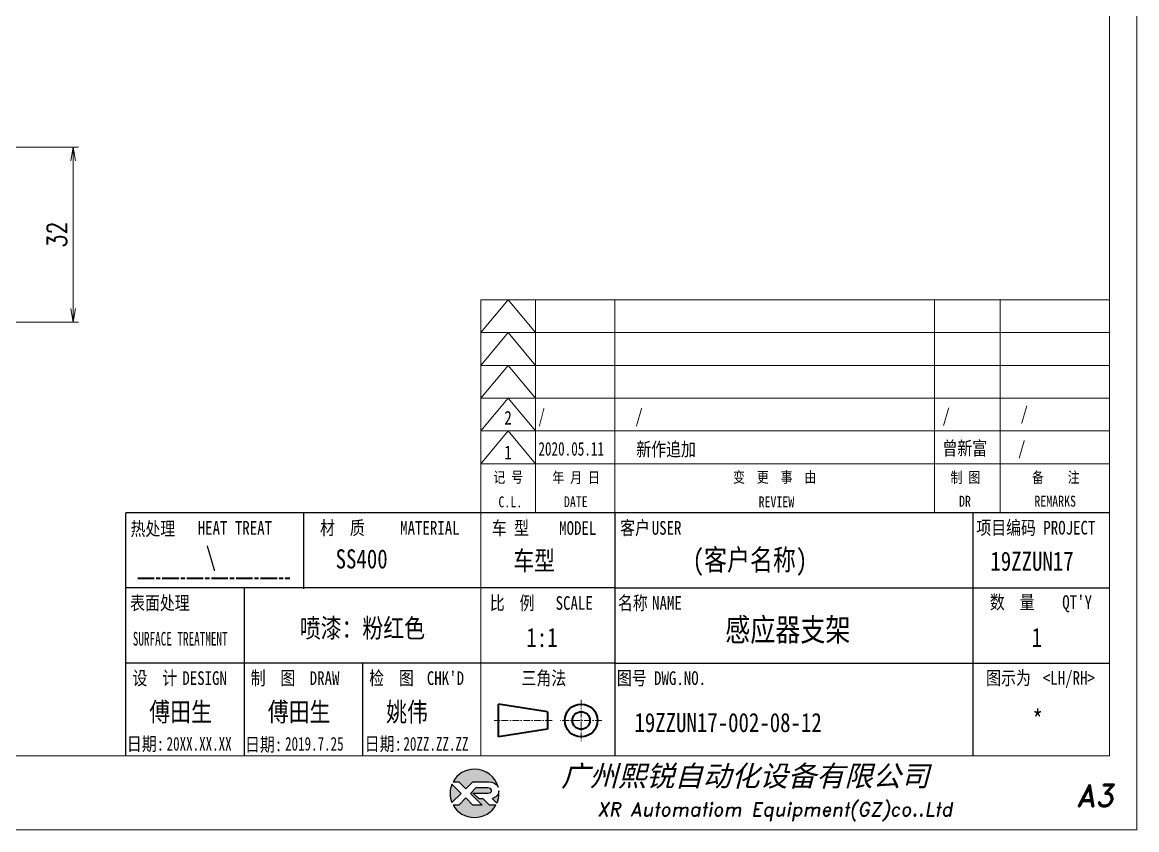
# Model space of a CAD drawing. Header units: millimetres. Extents: x 53130 to 124945, y -23470 to -1811.
# Drawn here: x 56860.4 to 57064.4, y -2526.1 to -2378.3 of the extents above; entities that cross this region are included whole.
import ezdxf
from ezdxf.enums import TextEntityAlignment as Align

# ---------------------------------------------------------------- set-up
doc = ezdxf.new("R2010")
doc.units = ezdxf.units.MM
doc.header["$LTSCALE"] = 0.5
doc.linetypes.add('AM_ISO08W050x2', pattern=[9, 6, -0.75, 1.5, -0.75])
doc.linetypes.add('CENTER', pattern=[2, 1.25, -0.25, 0.25, -0.25])
for name, color, linetype in [('DIM', 3, 'Continuous'), ('layer 1', 7, 'Continuous'), ('图\\M+19E79\\M+195B6\\M+18E9A', 7, 'Continuous'), ('图号', 7, 'Continuous'), ('图名', 7, 'Continuous'), ('数量', 7, 'Continuous'), ('材质', 7, 'Continuous'), ('表面处理', 7, 'Continuous'), ('车型', 7, 'Continuous')]:
    doc.layers.add(name, color=color, linetype=linetype)
for name, color, linetype, lineweight in [('中心线', 2, 'AM_ISO08W050x2', 18), ('图框', 7, 'Continuous', 18), ('标注线', 3, 'Continuous', 18), ('热处理', 7, 'Continuous', 20), ('粗点划线', 6, 'AM_ISO08W050x2', 35)]:
    doc.layers.add(name, color=color, linetype=linetype, lineweight=lineweight)
doc.layers.add('打印', color=7, linetype='Continuous', lineweight=15, plot=False)
doc.layers.add('打印-禁用', color=7, linetype='Continuous', lineweight=15, plot=False)
doc.styles.add('DIM', font='romans.shx', dxfattribs={"width": 0.8, "bigfont": 'bigfont.shx'})
doc.styles.add('STYLE1', font='')
doc.styles.add('国标', font='simfang.ttf', dxfattribs={"width": 0.8})
doc.styles.add('标题\\M+18E9A', font='romand.shx', dxfattribs={"oblique": 10, "bigfont": 'bigfont.shx'})
doc.styles.get('STYLE1').set_extended_font_data('SimSun')
doc.dimstyles.new('XR 1-1$0', dxfattribs={"dimtxt": 3.5, "dimasz": 2.5, "dimexe": 1, "dimexo": 0.625, "dimgap": 1.2, "dimtad": 1, "dimzin": 9, "dimdsep": 46, "dimtxsty": 'DIM', "dimblk": 'OPEN', "dimcen": 0, "dimclrd": 8, "dimclre": 8, "dimclrt": 2, "dimazin": 2, "dimtfac": 0.5, "dimtmove": 0, "dimatfit": 3, "dimldrblk": 'OPEN', "dimfxl": 0, "dimtolj": 2, "dimlwd": 18, "dimlwe": 18, "dimarcsym": 0})

# ---------------------------------------------------------------- blocks, each defined once
blk = doc.blocks.new('XR')
at = {"true_color": 0xfc8000}
h = blk.add_hatch(color=30, dxfattribs=at)
h.set_gradient(color1=(252, 128, 0), rotation=240, one_color=1, tint=1, name='INVCURVED')
edge = h.paths.add_edge_path()
edge.add_spline(control_points=[(-434.18, -5928.47), (-433.9, -5928.74), (-433.63, -5929.01), (-433.63, -5929.01), (-433.63, -5929.01), (-433.63, -5929.01), (-433.36, -5928.74), (-433.09, -5928.47)], knot_values=[0.5625, 0.5625, 0.5625, 0.5625, 0.625, 0.625, 0.625, 0.625, 0.6875, 0.6875, 0.6875, 0.6875], degree=3, periodic=0)
edge.add_spline(control_points=[(-433.09, -5928.47), (-432.82, -5928.2), (-432.54, -5927.93), (-432.54, -5927.93), (-432.54, -5927.93), (-432.54, -5927.93), (-432.04, -5927.93), (-431.53, -5927.93)], knot_values=[0.4375, 0.4375, 0.4375, 0.4375, 0.5, 0.5, 0.5, 0.5, 0.5625, 0.5625, 0.5625, 0.5625], degree=3, periodic=0)
edge.add_spline(control_points=[(-431.53, -5927.93), (-431.03, -5927.93), (-430.52, -5927.93), (-430.52, -5927.93), (-430.52, -5927.93), (-430, -5927.93), (-429.43, -5927.96), (-429.01, -5928.33)], knot_values=[0.25, 0.25, 0.25, 0.25, 0.3125, 0.3125, 0.3125, 0.3125, 0.4375, 0.4375, 0.4375, 0.4375], degree=3, periodic=0)
edge.add_spline(control_points=[(-429.01, -5928.33), (-428.88, -5928.44), (-428.78, -5928.59), (-428.71, -5928.75)], knot_values=[0.125, 0.125, 0.125, 0.125, 0.25, 0.25, 0.25, 0.25], degree=3, periodic=0)
edge.add_spline(control_points=[(-428.71, -5928.75), (-429.13, -5927.18), (-430.58, -5926.02), (-432.31, -5926.02)], knot_values=[0, 0, 0, 0, 0.125, 0.125, 0.125, 0.125], degree=3, periodic=0)
edge.add_spline(control_points=[(-432.31, -5926.02), (-433.72, -5926.02), (-434.94, -5926.79), (-435.58, -5927.93)], knot_values=[0.875, 0.875, 0.875, 0.875, 1, 1, 1, 1], degree=3, periodic=0)
edge.add_spline(control_points=[(-435.58, -5927.93), (-435.58, -5927.93), (-434.72, -5927.93), (-434.72, -5927.93), (-434.72, -5927.93), (-434.72, -5927.93), (-434.45, -5928.2), (-434.18, -5928.47)], knot_values=[0.6875, 0.6875, 0.6875, 0.6875, 0.8125, 0.8125, 0.8125, 0.8125, 0.875, 0.875, 0.875, 0.875], degree=3, periodic=0)
edge = h.paths.add_edge_path()
edge.add_spline(control_points=[(-434.79, -5929.26), (-435.04, -5929.02), (-435.34, -5928.72), (-435.54, -5928.53)], knot_values=[0.562504, 0.562504, 0.562504, 0.562504, 0.656252, 0.656252, 0.656252, 0.656252], degree=3, periodic=0)
edge.add_spline(control_points=[(-435.54, -5928.53), (-435.67, -5928.4), (-435.76, -5928.31), (-435.76, -5928.31), (-435.76, -5928.31), (-435.94, -5928.74), (-436.03, -5929.21), (-436.03, -5929.71)], knot_values=[0.25, 0.25, 0.25, 0.25, 0.312504, 0.312504, 0.312504, 0.312504, 0.562504, 0.562504, 0.562504, 0.562504], degree=3, periodic=0)
edge.add_spline(control_points=[(-436.03, -5929.71), (-436.03, -5930.2), (-435.94, -5930.67), (-435.76, -5931.1), (-435.76, -5931.1), (-435.4, -5930.75), (-435.05, -5930.4)], knot_values=[0.874998, 0.874998, 0.874998, 0.874998, 1.124998, 1.124998, 1.124998, 1.25, 1.25, 1.25, 1.25], degree=3, periodic=0)
edge.add_spline(control_points=[(-435.05, -5930.4), (-434.7, -5930.05), (-434.34, -5929.71), (-434.34, -5929.71), (-434.34, -5929.71), (-434.34, -5929.71), (-434.34, -5929.71), (-434.34, -5929.71)], knot_values=[0.749878, 0.749878, 0.749878, 0.749878, 0.874875, 0.874875, 0.874875, 0.874875, 0.874998, 0.874998, 0.874998, 0.874998], degree=3, periodic=0)
edge.add_spline(control_points=[(-434.34, -5929.71), (-434.34, -5929.71), (-434.34, -5929.71), (-434.34, -5929.71)], knot_values=[0.749634, 0.749634, 0.749634, 0.749634, 0.749817, 0.749817, 0.749817, 0.749817], degree=3, periodic=0)
edge.add_spline(control_points=[(-434.35, -5929.7), (-434.35, -5929.7), (-434.35, -5929.7), (-434.35, -5929.7)], knot_values=[0.738281, 0.738281, 0.738281, 0.738281, 0.742188, 0.742188, 0.742188, 0.742188], degree=3, periodic=0)
edge.add_spline(control_points=[(-434.35, -5929.7), (-434.36, -5929.69), (-434.37, -5929.68), (-434.38, -5929.67)], knot_values=[0.726563, 0.726563, 0.726563, 0.726563, 0.738281, 0.738281, 0.738281, 0.738281], degree=3, periodic=0)
edge.add_spline(control_points=[(-434.38, -5929.67), (-434.38, -5929.66), (-434.39, -5929.65), (-434.4, -5929.65)], knot_values=[0.718751, 0.718751, 0.718751, 0.718751, 0.726563, 0.726563, 0.726563, 0.726563], degree=3, periodic=0)
edge.add_spline(control_points=[(-434.4, -5929.65), (-434.42, -5929.63), (-434.45, -5929.6), (-434.47, -5929.58)], knot_values=[0.703126, 0.703126, 0.703126, 0.703126, 0.718751, 0.718751, 0.718751, 0.718751], degree=3, periodic=0)
edge.add_spline(control_points=[(-434.47, -5929.58), (-434.5, -5929.55), (-434.53, -5929.52), (-434.56, -5929.49)], knot_values=[0.687501, 0.687501, 0.687501, 0.687501, 0.703126, 0.703126, 0.703126, 0.703126], degree=3, periodic=0)
edge.add_spline(control_points=[(-434.56, -5929.49), (-434.63, -5929.42), (-434.71, -5929.35), (-434.79, -5929.26)], knot_values=[0.656252, 0.656252, 0.656252, 0.656252, 0.687501, 0.687501, 0.687501, 0.687501], degree=3, periodic=0)
at = {"true_color": 0x0348ff}
h = blk.add_hatch(color=160, dxfattribs=at)
h.set_gradient(color1=(3, 72, 255), color2=(0, 41, 153), one_color=1, tint=0.3, name='HEMISPHERICAL')
edge = h.paths.add_edge_path()
edge.add_spline(control_points=[(-432.54, -5929.67), (-432.26, -5929.95), (-431.94, -5930.23), (-431.66, -5930.51), (-431.66, -5930.51), (-431.66, -5930.51), (-431.66, -5930.51), (-431.66, -5930.51)], knot_values=[0.736842, 0.736842, 0.736842, 0.736842, 0.789474, 0.789474, 0.789474, 0.789474, 0.802633, 0.802633, 0.802633, 0.802633], degree=3, periodic=0)
edge.add_spline(control_points=[(-431.66, -5930.51), (-431.65, -5930.51), (-431.65, -5930.52), (-431.65, -5930.52)], knot_values=[0.802633, 0.802633, 0.802633, 0.802633, 0.815791, 0.815791, 0.815791, 0.815791], degree=3, periodic=0)
edge.add_spline(control_points=[(-431.65, -5930.52), (-431.64, -5930.53), (-431.64, -5930.53), (-431.64, -5930.53)], knot_values=[0.815791, 0.815791, 0.815791, 0.815791, 0.82237, 0.82237, 0.82237, 0.82237], degree=3, periodic=0)
edge.add_spline(control_points=[(-431.64, -5930.53), (-431.64, -5930.53), (-431.64, -5930.53), (-431.63, -5930.54)], knot_values=[0.82237, 0.82237, 0.82237, 0.82237, 0.828949, 0.828949, 0.828949, 0.828949], degree=3, periodic=0)
edge.add_spline(control_points=[(-431.63, -5930.54), (-431.63, -5930.54), (-431.63, -5930.54), (-431.63, -5930.54), (-431.63, -5930.54), (-431.63, -5930.54), (-431.59, -5930.54), (-431.52, -5930.54)], knot_values=[0.841901, 0.841901, 0.841901, 0.841901, 0.842105, 0.842105, 0.842105, 0.842105, 0.855264, 0.855264, 0.855264, 0.855264], degree=3, periodic=0)
edge.add_spline(control_points=[(-431.52, -5930.54), (-431.46, -5930.54), (-431.38, -5930.54), (-431.3, -5930.54)], knot_values=[0.855264, 0.855264, 0.855264, 0.855264, 0.868422, 0.868422, 0.868422, 0.868422], degree=3, periodic=0)
edge.add_spline(control_points=[(-431.3, -5930.54), (-431.26, -5930.54), (-431.22, -5930.54), (-431.18, -5930.54)], knot_values=[0.868422, 0.868422, 0.868422, 0.868422, 0.875, 0.875, 0.875, 0.875], degree=3, periodic=0)
edge.add_spline(control_points=[(-431.18, -5930.54), (-431.14, -5930.54), (-431.1, -5930.54), (-431.07, -5930.54)], knot_values=[0.875, 0.875, 0.875, 0.875, 0.881579, 0.881579, 0.881579, 0.881579], degree=3, periodic=0)
edge.add_spline(control_points=[(-431.07, -5930.54), (-431.05, -5930.54), (-431.04, -5930.54), (-431.03, -5930.54)], knot_values=[0.881579, 0.881579, 0.881579, 0.881579, 0.884869, 0.884869, 0.884869, 0.884869], degree=3, periodic=0)
edge.add_spline(control_points=[(-431.03, -5930.54), (-431.02, -5930.54), (-431, -5930.54), (-431, -5930.54)], knot_values=[0.884869, 0.884869, 0.884869, 0.884869, 0.888158, 0.888158, 0.888158, 0.888158], degree=3, periodic=0)
edge.add_spline(control_points=[(-431, -5930.54), (-430.99, -5930.54), (-430.99, -5930.54), (-430.98, -5930.54)], knot_values=[0.888158, 0.888158, 0.888158, 0.888158, 0.889803, 0.889803, 0.889803, 0.889803], degree=3, periodic=0)
edge.add_spline(control_points=[(-430.98, -5930.54), (-430.98, -5930.54), (-430.98, -5930.54), (-430.97, -5930.54)], knot_values=[0.889803, 0.889803, 0.889803, 0.889803, 0.891447, 0.891447, 0.891447, 0.891447], degree=3, periodic=0)
edge.add_spline(control_points=[(-430.97, -5930.54), (-430.97, -5930.54), (-430.97, -5930.54), (-430.97, -5930.54)], knot_values=[0.891447, 0.891447, 0.891447, 0.891447, 0.89227, 0.89227, 0.89227, 0.89227], degree=3, periodic=0)
edge.add_spline(control_points=[(-430.97, -5930.54), (-430.97, -5930.54), (-430.97, -5930.54), (-430.97, -5930.54)], knot_values=[0.89227, 0.89227, 0.89227, 0.89227, 0.893092, 0.893092, 0.893092, 0.893092], degree=3, periodic=0)
edge.add_spline(control_points=[(-430.97, -5930.54), (-430.97, -5930.54), (-430.97, -5930.54), (-430.97, -5930.54)], knot_values=[0.893092, 0.893092, 0.893092, 0.893092, 0.893503, 0.893503, 0.893503, 0.893503], degree=3, periodic=0)
edge.add_spline(control_points=[(-430.97, -5930.54), (-430.97, -5930.54), (-430.97, -5930.54), (-430.97, -5930.54)], knot_values=[0.893503, 0.893503, 0.893503, 0.893503, 0.893914, 0.893914, 0.893914, 0.893914], degree=3, periodic=0)
edge.add_spline(control_points=[(-430.97, -5930.54), (-430.97, -5930.54), (-430.97, -5930.54), (-430.97, -5930.54)], knot_values=[0.893914, 0.893914, 0.893914, 0.893914, 0.89412, 0.89412, 0.89412, 0.89412], degree=3, periodic=0)
edge.add_spline(control_points=[(-430.97, -5930.54), (-430.97, -5930.54), (-430.97, -5930.54), (-430.97, -5930.54)], knot_values=[0.89412, 0.89412, 0.89412, 0.89412, 0.894326, 0.894326, 0.894326, 0.894326], degree=3, periodic=0)
edge.add_spline(control_points=[(-430.97, -5930.54), (-430.97, -5930.54), (-430.97, -5930.54), (-430.97, -5930.54)], knot_values=[0.894428, 0.894428, 0.894428, 0.894428, 0.894531, 0.894531, 0.894531, 0.894531], degree=3, periodic=0)
edge.add_spline(control_points=[(-430.97, -5930.54), (-430.97, -5930.54), (-430.97, -5930.54), (-430.97, -5930.54)], knot_values=[0.894531, 0.894531, 0.894531, 0.894531, 0.894583, 0.894583, 0.894583, 0.894583], degree=3, periodic=0)
edge.add_spline(control_points=[(-430.97, -5930.54), (-430.97, -5930.54), (-430.97, -5930.54), (-430.97, -5930.54), (-430.97, -5930.54), (-430.97, -5930.54), (-430.73, -5930.78), (-430.49, -5931.01)], knot_values=[0.894685, 0.894685, 0.894685, 0.894685, 0.894737, 0.894737, 0.894737, 0.894737, 0.921052, 0.921052, 0.921052, 0.921052], degree=3, periodic=0)
edge.add_spline(control_points=[(-430.49, -5931.01), (-430.26, -5931.24), (-430.02, -5931.48), (-430.02, -5931.48)], knot_values=[0.921052, 0.921052, 0.921052, 0.921052, 0.947368, 0.947368, 0.947368, 0.947368], degree=3, periodic=0)
edge.add_spline(control_points=[(-430.02, -5931.48), (-430.02, -5931.48), (-430.02, -5931.48), (-430.02, -5931.48)], knot_values=[0.947522, 0.947522, 0.947522, 0.947522, 0.947573, 0.947573, 0.947573, 0.947573], degree=3, periodic=0)
edge.add_spline(control_points=[(-430.02, -5931.48), (-430.02, -5931.48), (-430.02, -5931.48), (-430.02, -5931.48)], knot_values=[0.947573, 0.947573, 0.947573, 0.947573, 0.947676, 0.947676, 0.947676, 0.947676], degree=3, periodic=0)
edge.add_spline(control_points=[(-430.02, -5931.48), (-430.02, -5931.48), (-430.02, -5931.48), (-430.02, -5931.48)], knot_values=[0.947676, 0.947676, 0.947676, 0.947676, 0.947779, 0.947779, 0.947779, 0.947779], degree=3, periodic=0)
edge.add_spline(control_points=[(-430.02, -5931.48), (-430.02, -5931.48), (-430.02, -5931.48), (-430.02, -5931.48)], knot_values=[0.947779, 0.947779, 0.947779, 0.947779, 0.947984, 0.947984, 0.947984, 0.947984], degree=3, periodic=0)
edge.add_spline(control_points=[(-430.02, -5931.48), (-430.02, -5931.48), (-430.02, -5931.48), (-430.02, -5931.48)], knot_values=[0.947984, 0.947984, 0.947984, 0.947984, 0.94819, 0.94819, 0.94819, 0.94819], degree=3, periodic=0)
edge.add_spline(control_points=[(-430.02, -5931.48), (-430.02, -5931.48), (-430.02, -5931.48), (-430.02, -5931.48)], knot_values=[0.94819, 0.94819, 0.94819, 0.94819, 0.948601, 0.948601, 0.948601, 0.948601], degree=3, periodic=0)
edge.add_spline(control_points=[(-430.02, -5931.48), (-430.02, -5931.48), (-430.02, -5931.48), (-430.02, -5931.48)], knot_values=[0.948601, 0.948601, 0.948601, 0.948601, 0.949012, 0.949012, 0.949012, 0.949012], degree=3, periodic=0)
edge.add_spline(control_points=[(-430.02, -5931.48), (-430.02, -5931.48), (-430.01, -5931.48), (-430.01, -5931.48)], knot_values=[0.949012, 0.949012, 0.949012, 0.949012, 0.949834, 0.949834, 0.949834, 0.949834], degree=3, periodic=0)
edge.add_spline(control_points=[(-430.01, -5931.48), (-430.01, -5931.48), (-430.01, -5931.48), (-430.01, -5931.48)], knot_values=[0.949834, 0.949834, 0.949834, 0.949834, 0.950657, 0.950657, 0.950657, 0.950657], degree=3, periodic=0)
edge.add_spline(control_points=[(-430.01, -5931.48), (-430.01, -5931.48), (-430, -5931.48), (-430, -5931.48)], knot_values=[0.950657, 0.950657, 0.950657, 0.950657, 0.952301, 0.952301, 0.952301, 0.952301], degree=3, periodic=0)
edge.add_spline(control_points=[(-430, -5931.48), (-429.99, -5931.48), (-429.98, -5931.48), (-429.98, -5931.48)], knot_values=[0.952301, 0.952301, 0.952301, 0.952301, 0.953946, 0.953946, 0.953946, 0.953946], degree=3, periodic=0)
edge.add_spline(control_points=[(-429.98, -5931.48), (-429.96, -5931.48), (-429.95, -5931.48), (-429.93, -5931.48)], knot_values=[0.953946, 0.953946, 0.953946, 0.953946, 0.957236, 0.957236, 0.957236, 0.957236], degree=3, periodic=0)
edge.add_spline(control_points=[(-429.93, -5931.48), (-429.91, -5931.48), (-429.89, -5931.48), (-429.87, -5931.48)], knot_values=[0.957236, 0.957236, 0.957236, 0.957236, 0.960525, 0.960525, 0.960525, 0.960525], degree=3, periodic=0)
edge.add_spline(control_points=[(-429.87, -5931.48), (-429.82, -5931.48), (-429.77, -5931.48), (-429.71, -5931.48)], knot_values=[0.960525, 0.960525, 0.960525, 0.960525, 0.967104, 0.967104, 0.967104, 0.967104], degree=3, periodic=0)
edge.add_spline(control_points=[(-429.71, -5931.48), (-429.65, -5931.48), (-429.59, -5931.48), (-429.53, -5931.48)], knot_values=[0.967104, 0.967104, 0.967104, 0.967104, 0.973683, 0.973683, 0.973683, 0.973683], degree=3, periodic=0)
edge.add_spline(control_points=[(-429.53, -5931.48), (-429.41, -5931.48), (-429.29, -5931.48), (-429.19, -5931.48)], knot_values=[0.973683, 0.973683, 0.973683, 0.973683, 0.98684, 0.98684, 0.98684, 0.98684], degree=3, periodic=0)
edge.add_spline(control_points=[(-429.19, -5931.48), (-429.1, -5931.48), (-429.04, -5931.48), (-429.04, -5931.48), (-429.67, -5932.62), (-430.9, -5933.39), (-432.31, -5933.39)], knot_values=[0.98684, 0.98684, 0.98684, 0.98684, 1, 1, 1, 1.052632, 1.052632, 1.052632, 1.052632], degree=3, periodic=0)
edge.add_spline(control_points=[(-432.31, -5933.39), (-433.72, -5933.39), (-434.94, -5932.62), (-435.58, -5931.48), (-435.58, -5931.48), (-435.58, -5931.48), (-435.36, -5931.48), (-435.15, -5931.48)], knot_values=[0.052632, 0.052632, 0.052632, 0.052632, 0.105263, 0.105263, 0.105263, 0.105263, 0.131579, 0.131579, 0.131579, 0.131579], degree=3, periodic=0)
edge.add_spline(control_points=[(-435.15, -5931.48), (-434.93, -5931.48), (-434.72, -5931.48), (-434.72, -5931.48), (-434.72, -5931.48), (-434.72, -5931.48), (-434.45, -5931.21), (-434.18, -5930.94)], knot_values=[0.131579, 0.131579, 0.131579, 0.131579, 0.157895, 0.157895, 0.157895, 0.157895, 0.184211, 0.184211, 0.184211, 0.184211], degree=3, periodic=0)
edge.add_spline(control_points=[(-434.18, -5930.94), (-433.9, -5930.67), (-433.63, -5930.4), (-433.63, -5930.4), (-433.63, -5930.4), (-433.63, -5930.4), (-433.36, -5930.67), (-433.09, -5930.94)], knot_values=[0.184211, 0.184211, 0.184211, 0.184211, 0.210526, 0.210526, 0.210526, 0.210526, 0.236842, 0.236842, 0.236842, 0.236842], degree=3, periodic=0)
edge.add_spline(control_points=[(-433.09, -5930.94), (-432.82, -5931.21), (-432.54, -5931.48), (-432.54, -5931.48), (-432.54, -5931.48), (-432.54, -5931.48), (-432.19, -5931.48), (-431.83, -5931.48)], knot_values=[0.236842, 0.236842, 0.236842, 0.236842, 0.263158, 0.263158, 0.263158, 0.263158, 0.289474, 0.289474, 0.289474, 0.289474], degree=3, periodic=0)
edge.add_spline(control_points=[(-431.83, -5931.48), (-431.48, -5931.48), (-431.12, -5931.48), (-431.12, -5931.48), (-431.12, -5931.48), (-431.12, -5931.48), (-431.57, -5931.03), (-432.02, -5930.59)], knot_values=[0.289474, 0.289474, 0.289474, 0.289474, 0.315789, 0.315789, 0.315789, 0.315789, 0.342105, 0.342105, 0.342105, 0.342105], degree=3, periodic=0)
edge.add_spline(control_points=[(-432.02, -5930.59), (-432.47, -5930.15), (-432.92, -5929.71), (-432.92, -5929.71), (-432.92, -5929.71), (-432.92, -5929.71), (-432.71, -5929.5), (-432.5, -5929.29)], knot_values=[0.342105, 0.342105, 0.342105, 0.342105, 0.368421, 0.368421, 0.368421, 0.368421, 0.394737, 0.394737, 0.394737, 0.394737], degree=3, periodic=0)
edge.add_spline(control_points=[(-432.5, -5929.29), (-432.3, -5929.09), (-432.09, -5928.88), (-432.09, -5928.88)], knot_values=[0.394737, 0.394737, 0.394737, 0.394737, 0.421053, 0.421053, 0.421053, 0.421053], degree=3, periodic=0)
edge.add_spline(control_points=[(-432.09, -5928.88), (-432.09, -5928.88), (-432.06, -5928.86), (-432.06, -5928.86)], knot_values=[0.421053, 0.421053, 0.421053, 0.421053, 0.473684, 0.473684, 0.473684, 0.473684], degree=3, periodic=0)
edge.add_spline(control_points=[(-432.06, -5928.86), (-432.06, -5928.86), (-432.06, -5928.86), (-432.06, -5928.86), (-432.06, -5928.86), (-432.06, -5928.86), (-430.4, -5928.86), (-430.26, -5928.86)], knot_values=[0.473684, 0.473684, 0.473684, 0.473684, 0.473684, 0.473684, 0.473684, 0.473684, 0.526316, 0.526316, 0.526316, 0.526316], degree=3, periodic=0)
edge.add_spline(control_points=[(-430.26, -5928.86), (-429.54, -5928.86), (-429.62, -5929.4), (-429.83, -5929.55)], knot_values=[0.526316, 0.526316, 0.526316, 0.526316, 0.578947, 0.578947, 0.578947, 0.578947], degree=3, periodic=0)
edge.add_spline(control_points=[(-429.83, -5929.55), (-429.94, -5929.62), (-430.08, -5929.65), (-430.26, -5929.65), (-430.26, -5929.65), (-430.26, -5929.65), (-430.48, -5929.65), (-430.71, -5929.66)], knot_values=[0.578947, 0.578947, 0.578947, 0.578947, 0.631579, 0.631579, 0.631579, 0.631579, 0.657895, 0.657895, 0.657895, 0.657895], degree=3, periodic=0)
edge.add_spline(control_points=[(-430.71, -5929.66), (-430.93, -5929.66), (-431.15, -5929.67), (-431.15, -5929.67), (-431.15, -5929.67), (-431.15, -5929.67), (-432.54, -5929.67), (-432.54, -5929.67)], knot_values=[0.657895, 0.657895, 0.657895, 0.657895, 0.684211, 0.684211, 0.684211, 0.684211, 0.736842, 0.736842, 0.736842, 0.736842], degree=3, periodic=0)
edge = h.paths.add_edge_path()
edge.add_spline(control_points=[(-428.6, -5929.32), (-428.61, -5929.67), (-428.76, -5930), (-429.06, -5930.22)], knot_values=[0.8, 0.8, 0.8, 0.8, 1, 1, 1, 1], degree=3, periodic=0)
edge.add_spline(control_points=[(-429.06, -5930.22), (-429.22, -5930.34), (-429.41, -5930.43), (-429.61, -5930.48)], knot_values=[0.6, 0.6, 0.6, 0.6, 0.8, 0.8, 0.8, 0.8], degree=3, periodic=0)
edge.add_spline(control_points=[(-429.61, -5930.48), (-429.61, -5930.48), (-428.9, -5931.19), (-428.9, -5931.19), (-428.9, -5931.19), (-428.69, -5930.73), (-428.58, -5930.23), (-428.58, -5929.71)], knot_values=[0.2, 0.2, 0.2, 0.2, 0.4, 0.4, 0.4, 0.4, 0.6, 0.6, 0.6, 0.6], degree=3, periodic=0)
edge.add_spline(control_points=[(-428.58, -5929.71), (-428.58, -5929.58), (-428.59, -5929.45), (-428.6, -5929.32)], knot_values=[0, 0, 0, 0, 0.2, 0.2, 0.2, 0.2], degree=3, periodic=0)
at = {"layer": 'layer 1', "color": 30}
for points, knots in [([(-432.31, -5926.02), (-430.58, -5926.02), (-429.13, -5927.18), (-428.71, -5928.75), (-428.71, -5928.75), (-428.78, -5928.59), (-428.88, -5928.44), (-429.01, -5928.33), (-429.01, -5928.33), (-429.43, -5927.96), (-430, -5927.93), (-430.52, -5927.93), (-430.52, -5927.93), (-430.52, -5927.93), (-432.54, -5927.93), (-432.54, -5927.93), (-432.54, -5927.93), (-432.54, -5927.93), (-433.63, -5929.01), (-433.63, -5929.01), (-433.63, -5929.01), (-433.63, -5929.01), (-434.72, -5927.93), (-434.72, -5927.93), (-434.72, -5927.93), (-434.72, -5927.93), (-435.58, -5927.93), (-435.58, -5927.93), (-435.58, -5927.93), (-434.94, -5926.79), (-433.72, -5926.02), (-432.31, -5926.02)], [0, 0, 0, 0, 0.125, 0.125, 0.125, 0.125, 0.25, 0.25, 0.25, 0.25, 0.375, 0.375, 0.375, 0.375, 0.5, 0.5, 0.5, 0.5, 0.625, 0.625, 0.625, 0.625, 0.75, 0.75, 0.75, 0.75, 0.875, 0.875, 0.875, 0.875, 1, 1, 1, 1]), ([(-435.76, -5931.1), (-435.94, -5930.67), (-436.03, -5930.2), (-436.03, -5929.71), (-436.03, -5929.71), (-436.03, -5929.21), (-435.94, -5928.74), (-435.76, -5928.31), (-435.76, -5928.31), (-435.76, -5928.31), (-434.34, -5929.71), (-434.34, -5929.71), (-434.34, -5929.71), (-434.34, -5929.71), (-435.76, -5931.1), (-435.76, -5931.1)], [0, 0, 0, 0, 0.25, 0.25, 0.25, 0.25, 0.5, 0.5, 0.5, 0.5, 0.75, 0.75, 0.75, 0.75, 1, 1, 1, 1])]:
    blk.add_open_spline(points, degree=3, knots=knots, dxfattribs=at)
at = {"layer": 'layer 1', "color": 154}
for points, knots in [([(-429.04, -5931.48), (-429.67, -5932.62), (-430.9, -5933.39), (-432.31, -5933.39), (-432.31, -5933.39), (-433.72, -5933.39), (-434.94, -5932.62), (-435.58, -5931.48), (-435.58, -5931.48), (-435.58, -5931.48), (-434.72, -5931.48), (-434.72, -5931.48), (-434.72, -5931.48), (-434.72, -5931.48), (-433.63, -5930.4), (-433.63, -5930.4), (-433.63, -5930.4), (-433.63, -5930.4), (-432.54, -5931.48), (-432.54, -5931.48), (-432.54, -5931.48), (-432.54, -5931.48), (-431.12, -5931.48), (-431.12, -5931.48), (-431.12, -5931.48), (-431.12, -5931.48), (-432.92, -5929.71), (-432.92, -5929.71), (-432.92, -5929.71), (-432.92, -5929.71), (-432.09, -5928.88), (-432.09, -5928.88), (-432.09, -5928.88), (-432.09, -5928.88), (-432.06, -5928.86), (-432.06, -5928.86), (-432.06, -5928.86), (-432.06, -5928.86), (-430.4, -5928.86), (-430.26, -5928.86), (-430.26, -5928.86), (-429.54, -5928.86), (-429.62, -5929.4), (-429.83, -5929.55), (-429.83, -5929.55), (-429.94, -5929.62), (-430.08, -5929.65), (-430.26, -5929.65), (-430.26, -5929.65), (-430.26, -5929.65), (-431.15, -5929.67), (-431.15, -5929.67), (-431.15, -5929.67), (-431.15, -5929.67), (-432.54, -5929.67), (-432.54, -5929.67), (-432.54, -5929.67), (-432.26, -5929.95), (-431.94, -5930.23), (-431.66, -5930.51), (-431.66, -5930.51), (-431.66, -5930.51), (-431.63, -5930.54), (-431.63, -5930.54), (-431.63, -5930.54), (-431.63, -5930.54), (-430.97, -5930.54), (-430.97, -5930.54), (-430.97, -5930.54), (-430.97, -5930.54), (-430.02, -5931.48), (-430.02, -5931.48), (-430.02, -5931.48), (-430.02, -5931.48), (-429.04, -5931.48), (-429.04, -5931.48)], [0, 0, 0, 0, 0.052632, 0.052632, 0.052632, 0.052632, 0.105263, 0.105263, 0.105263, 0.105263, 0.157895, 0.157895, 0.157895, 0.157895, 0.210526, 0.210526, 0.210526, 0.210526, 0.263158, 0.263158, 0.263158, 0.263158, 0.315789, 0.315789, 0.315789, 0.315789, 0.368421, 0.368421, 0.368421, 0.368421, 0.421053, 0.421053, 0.421053, 0.421053, 0.473684, 0.473684, 0.473684, 0.473684, 0.526316, 0.526316, 0.526316, 0.526316, 0.578947, 0.578947, 0.578947, 0.578947, 0.631579, 0.631579, 0.631579, 0.631579, 0.684211, 0.684211, 0.684211, 0.684211, 0.736842, 0.736842, 0.736842, 0.736842, 0.789474, 0.789474, 0.789474, 0.789474, 0.842105, 0.842105, 0.842105, 0.842105, 0.894737, 0.894737, 0.894737, 0.894737, 0.947368, 0.947368, 0.947368, 0.947368, 1, 1, 1, 1]), ([(-428.6, -5929.32), (-428.59, -5929.45), (-428.58, -5929.58), (-428.58, -5929.71), (-428.58, -5929.71), (-428.58, -5930.23), (-428.69, -5930.73), (-428.9, -5931.19), (-428.9, -5931.19), (-428.9, -5931.19), (-429.61, -5930.48), (-429.61, -5930.48), (-429.61, -5930.48), (-429.41, -5930.43), (-429.22, -5930.34), (-429.06, -5930.22), (-429.06, -5930.22), (-428.76, -5930), (-428.61, -5929.67), (-428.6, -5929.32)], [0, 0, 0, 0, 0.2, 0.2, 0.2, 0.2, 0.4, 0.4, 0.4, 0.4, 0.6, 0.6, 0.6, 0.6, 0.8, 0.8, 0.8, 0.8, 1, 1, 1, 1])]:
    blk.add_open_spline(points, degree=3, knots=knots, dxfattribs=at)
blk = doc.blocks.new('GZDEH零件A3图框V01版')
at = {"layer": '中心线', "color": 1, "linetype": 'CENTER', "lineweight": 5, "ltscale": 2}
for p, q in [((3175.82, -1822.66), (3175.82, -1830.26)), ((3170.49, -1826.46), (3159.89, -1826.46)), ((3179.62, -1826.46), (3172.02, -1826.46))]:
    blk.add_line(p, q, dxfattribs=at)
at = {"layer": '图\\M+19E79\\M+195B6\\M+18E9A', "color": 7}
blk.add_line((3272.49, -1788.46), (3092.49, -1788.46), dxfattribs=at)
at = {"layer": '图\\M+19E79\\M+195B6\\M+18E9A', "color": 9}
for p, q in [((3272.49, -1788.46), (3092.49, -1788.46)), ((3124.99, -1788.46), (3124.99, -1802.35)), ((3181.99, -1788.46), (3181.99, -1832.96)), ((3247.49, -1788.46), (3247.49, -1832.96)), ((3181.99, -1802.21), (3092.49, -1802.21)), ((3114.17, -1802.21), (3114.17, -1815.96)), ((3181.99, -1802.21), (3272.49, -1802.21)), ((3181.99, -1815.96), (3092.49, -1815.96)), ((3114.17, -1815.96), (3114.17, -1832.96)), ((3114.17, -1815.96), (3114.17, -1832.96)), ((3135.83, -1815.96), (3135.83, -1832.96)), ((3135.83, -1815.96), (3135.83, -1832.96)), ((3181.99, -1815.96), (3272.49, -1815.96))]:
    blk.add_line(p, q, dxfattribs=at)
at = {"layer": '图\\M+19E79\\M+195B6\\M+18E9A', "color": 9, "linetype": 'Continuous'}
blk.add_line((3092.49, -1832.96), (3092.49, -1788.46), dxfattribs=at)
at = {"layer": '图框', "linetype": 'Continuous'}
for p, q in [((3272.49, -1832.96), (3272.49, -1554.46)), ((3157.49, -1749.46), (3272.49, -1749.46)), ((3157.49, -1832.96), (3157.49, -1749.46)), ((2882.49, -1832.96), (3272.49, -1832.96))]:
    blk.add_line(p, q, dxfattribs=at)
at = {"layer": '图框', "color": 9}
for p, q in [((3157.49, -1755.46), (3162.49, -1749.46)), ((3162.49, -1749.46), (3167.49, -1755.46)), ((3167.49, -1788.46), (3167.49, -1749.46)), ((3240.49, -1788.46), (3240.49, -1749.46)), ((3252.49, -1749.46), (3252.49, -1788.46)), ((3157.49, -1755.46), (3272.49, -1755.46)), ((3157.49, -1761.46), (3162.49, -1755.46)), ((3162.49, -1755.46), (3167.49, -1761.46)), ((3157.49, -1761.46), (3272.49, -1761.46)), ((3157.49, -1767.46), (3162.49, -1761.46)), ((3162.49, -1761.46), (3167.49, -1767.46)), ((3157.49, -1767.46), (3272.49, -1767.46)), ((3157.49, -1773.46), (3162.49, -1767.46)), ((3162.49, -1767.46), (3167.49, -1773.46)), ((3157.49, -1773.46), (3272.49, -1773.46)), ((3157.49, -1779.46), (3162.49, -1773.46)), ((3162.49, -1773.46), (3167.49, -1779.46)), ((3157.49, -1779.46), (3272.49, -1779.46))]:
    blk.add_line(p, q, dxfattribs=at)
at = {"layer": '图框', "color": 9, "linetype": 'Continuous'}
blk.add_line((3181.99, -1749.46), (3181.99, -1832.96), dxfattribs=at)
at = {"layer": '图框', "color": 2, "linetype": 'ByBlock', "lineweight": 35}
for p, q in [((3169.69, -1824.86), (3160.69, -1823.46)), ((3160.69, -1829.46), (3160.69, -1823.46)), ((3169.69, -1824.86), (3169.69, -1828.06)), ((3169.69, -1828.06), (3160.69, -1829.46))]:
    blk.add_line(p, q, dxfattribs=at)
for radius in [3, 1.6]:
    blk.add_circle((3175.82, -1826.46), radius, dxfattribs=at)
at = {"layer": '打印-禁用', "linetype": 'Continuous'}
for p, q in [((3277.49, -1846.46), (3277.49, -1549.46)), ((2857.49, -1846.46), (3277.49, -1846.46))]:
    blk.add_line(p, q, dxfattribs=at)
at = {"layer": 'DIM', "xscale": 1.199999999999818, "yscale": 1.199999999999818, "zscale": 1.199999999999818}
blk.add_blockref('XR', (3675.07, 5275.84), dxfattribs=at)
at = {"layer": '图\\M+19E79\\M+195B6\\M+18E9A', "color": 9, "style": '国标'}
for s, width, p in [('热处理', 0.8, (3093.35, -1792.61)), ('材  质', 0.8, (3128.04, -1792.46)), ('项目编码 PROJECT', 0.8, (3248.13, -1792.43)), ('表面处理', 0.8, (3093.27, -1806.21)), ('比  例\u3000', 0.8, (3159.1, -1806.21)), ('SCALE', 0.8, (3171.15, -1806.21)), ('名称\u3000', 0.8, (3182.54, -1806.21)), ('NAME', 0.8, (3188.8, -1806.21)), ('数  量', 0.8, (3250.61, -1806.05)), ("QT'Y ", 0.8, (3263.86, -1806.05)), ('SURFACE TREATMENT', 0.6, (3093.77, -1812.75)), ('三角法', 0.8, (3164.9, -1819.96)), ('图示为', 0.8, (3249.94, -1819.93)), (' DESIGN', 0.8, (3101.47, -1819.96)), (' DRAW', 0.8, (3124.78, -1819.96)), ("CHK'D", 0.8, (3147.58, -1819.96)), ('图号', 0.8, (3182.36, -1819.96)), ('DWG.NO.', 0.8, (3189.16, -1819.96)), ('<LH/RH>', 0.8, (3260.31, -1819.93))]:
    blk.add_text(s, height=2.5, dxfattribs=dict(at, width=width)).set_placement(p)
at = {"layer": '图\\M+19E79\\M+195B6\\M+18E9A', "color": 9, "style": '国标', "width": 0.8}
for s, p in [('HEAT TREAT', (3112.45, -1792.46)), ('MATERIAL', (3148.14, -1792.46)), ('客户', (3185.68, -1792.46)), ('USER', (3191.46, -1792.46)), ('设  计', (3097.79, -1819.96)), ('制  图', (3119.43, -1819.96)), ('检  图', (3141.11, -1819.96)), ('日期:', (3096.09, -1832)), ('日期:', (3117.71, -1832.1)), ('日期:', (3139.62, -1832))]:
    blk.add_text(s, height=2.5, dxfattribs=at).set_placement(p, align=Align.CENTER)
for s, p in [('车 型', (3162.87, -1791.2)), ('MODEL', (3175.2, -1791.24))]:
    blk.add_text(s, height=2.5, dxfattribs=at).set_placement(p, align=Align.MIDDLE)
at = {"layer": '图\\M+19E79\\M+195B6\\M+18E9A', "color": 7, "lineweight": -3, "style": 'STYLE1', "oblique": 15}
blk.add_text('广州熙锐自动化设备有限公司 ', height=3.8, dxfattribs=at).set_placement((3172.16, -1838.51))
at = {"layer": '图\\M+19E79\\M+195B6\\M+18E9A', "color": 7, "style": '标题\\M+18E9A', "oblique": 10}
for s, height, p in [('A3', 4, (3269.91, -1840.2)), ('XR Automatiom Equipment(GZ)co..Ltd', 2.5, (3211.26, -1842.9))]:
    blk.add_text(s, height=height, dxfattribs=at).set_placement(p, align=Align.MIDDLE)
at = {"layer": '图框', "color": 9, "style": '国标', "width": 0.8}
for s, p in [('记 号', (3162.47, -1782.94)), ('年 月 日', (3174.9, -1782.98)), ('变  更  事  由', (3211.24, -1782.93)), ('C.L.', (3162.86, -1787.45)), ('DATE', (3174.85, -1787.42)), ('REVIEW', (3211.55, -1787.45))]:
    blk.add_text(s, height=2, dxfattribs=at).set_placement(p, align=Align.CENTER)
for s, p in [('制 图', (3246.15, -1781.95)), ('备    注', (3262.68, -1781.92)), ('DR', (3246.06, -1786.34)), ('REMARKS', (3262.57, -1786.32))]:
    blk.add_text(s, height=2, dxfattribs=at).set_placement(p, align=Align.MIDDLE)
blk = doc.blocks.new('DEH A3')
at = {"layer": '图框'}
blk.add_blockref('GZDEH零件A3图框V01版', (-2857.49, 1846.46), dxfattribs=at)
blk = doc.blocks.new('_Open')
at = {"color": 0, "linetype": 'ByBlock', "lineweight": -2}
for p, q in [((-1, 0.167), (0, 0)), ((-1, -0.167), (0, 0)), ((0, 0), (-1, 0))]:
    blk.add_line(p, q, dxfattribs=at)
blk = doc.blocks.new('*D269')
at = {"layer": 'Defpoints', "color": 0, "transparency": 16777216}
for p in [(56842.9, -2401.18), (56838.9, -2433.18), (56869.73, -2433.18)]:
    blk.add_point(p, dxfattribs=at)
at = {"layer": '标注线', "color": 8, "lineweight": 18, "transparency": 16777216}
for p, q in [((56843.52, -2401.18), (56870.73, -2401.18)), ((56869.73, -2403.68), (56869.73, -2430.68)), ((56839.52, -2433.18), (56870.73, -2433.18))]:
    blk.add_line(p, q, dxfattribs=at)
at = {"layer": '标注线', "color": 8, "lineweight": 18, "transparency": 16777216, "xscale": 2.5, "yscale": 2.5, "zscale": 2.5}
for p, rotation in [((56869.73, -2401.18), 90), ((56869.73, -2433.18), 270)]:
    blk.add_blockref('_Open', p, dxfattribs=dict(at, rotation=rotation))
at = {"layer": '标注线', "color": 2, "transparency": 16777216, "insert": (56866.78, -2417.18), "char_height": 3.5, "attachment_point": 5, "rotation": 90, "style": 'DIM'}
blk.add_mtext('\\A2;32', dxfattribs=at)

msp = doc.modelspace()

# ---------------------------------------------------------------- linework, layer by layer
at = {"layer": '打印'}
msp.add_lwpolyline([(56644.383, -2229.107), (57064.383, -2229.107), (57064.383, -2526.107), (56644.383, -2526.107)], close=True, dxfattribs=at)
at = {"layer": '粗点划线', "linetype": 'AM_ISO08W050x2'}
msp.add_line((56881.558, -2480.035), (56909.419, -2480.035), dxfattribs=at)

# ---------------------------------------------------------------- block references
at = {"layer": '图框'}
msp.add_blockref('DEH A3', (56644.383, -2526.107), dxfattribs=at)

# ---------------------------------------------------------------- texts
at = {"layer": '图\\M+19E79\\M+195B6\\M+18E9A', "color": 3, "style": '国标'}
for s, height, width, p in [('/', 2.5, 0.705904, (56954.893, -2451.635)), ('/', 2.5, 0.8, (56972.628, -2451.635)), ('/', 2.5, 0.8, (57028.833, -2451.536)), ('/', 2.5, 0.8, (57043.128, -2451.165)), ('2', 2.5, 0.8, (56948.661, -2451.951)), ('2020.05.11', 2.5, 0.705904, (56954.893, -2457.635)), ('新作追加', 2.5, 0.8, (56972.8, -2457.72)), ('曾新富', 2.5, 0.8, (57028.833, -2457.536)), ('/', 2.5, 0.8, (57042.665, -2457.525)), ('1', 2.5, 0.8, (56948.65, -2458.311)), ('    (客户名称)', 3.85, 0.8, (56974.728, -2478.626)), ('19ZZUN17', 3.5, 0.8, (57037.6, -2478.697)), ('1:1', 3.5, 0.8, (56952.684, -2492.674)), ('傅田生', 3.5, 0.8, (56883.681, -2506.29)), ('傅田生', 3.5, 0.8, (56905.361, -2506.29)), ('姚伟', 3.5, 0.8, (56927.021, -2506.29)), ('20XX.XX.XX', 2.5, 0.7, (56886.846, -2511.627)), ('2019.7.25', 2.5, 0.7, (56908.526, -2511.627)), ('20ZZ.ZZ.ZZ', 2.5, 0.7, (56930.186, -2511.627))]:
    msp.add_text(s, height=height, dxfattribs=dict(at, width=width)).set_placement(p)
at = {"layer": '图\\M+19E79\\M+195B6\\M+18E9A', "color": 3, "style": '国标', "width": 0.8}
msp.add_text('*', height=3.5, dxfattribs=at).set_placement((57046.255, -2507.691), align=Align.CENTER)
at = {"layer": '图号', "color": 3, "style": '国标', "width": 0.8}
msp.add_text('19ZZUN17-002-08-12', height=3.5, dxfattribs=at).set_placement((56972.463, -2508.234))
at = {"layer": '图名', "color": 3, "style": '国标', "width": 0.8}
msp.add_text('感应器支架', height=4.2, dxfattribs=at).set_placement((57000.535, -2491.593), align=Align.CENTER)
at = {"layer": '数量', "color": 3, "style": '国标', "width": 0.8}
msp.add_text('1', height=3.5, dxfattribs=at).set_placement((57046.101, -2492.659), align=Align.CENTER)
at = {"layer": '材质', "color": 3, "style": '国标', "width": 0.8}
msp.add_text('SS400', height=3.5, dxfattribs=at).set_placement((56922.541, -2478.287), align=Align.CENTER)
at = {"layer": '热处理', "color": 3, "style": '国标', "width": 0.8}
msp.add_text('\\', height=3.5, dxfattribs=at).set_placement((56894.963, -2477.911), align=Align.CENTER)
at = {"layer": '表面处理', "color": 3, "style": '国标', "width": 0.8}
msp.add_text('喷漆：粉红色', height=3.5, dxfattribs=at).set_placement((56922.683, -2490.964), align=Align.CENTER)
at = {"layer": '车型', "color": 3, "style": '国标', "width": 0.8}
msp.add_text('  车型', height=3.5, dxfattribs=at).set_placement((56946.488, -2478.611))

# ---------------------------------------------------------------- dimensions: what is measured, and where the dimension line sits
at = {"layer": '标注线'}
dim = msp.add_linear_dim(base=(56869.73, -2433.184), p1=(56842.896, -2401.184), p2=(56838.896, -2433.184), angle=90, dimstyle='XR 1-1$0', dxfattribs=at)
dim.commit()
dim.dimension.update_dxf_attribs({"geometry": '*D269', "text_midpoint": (56866.78, -2417.184)})

doc.saveas('drawing.dxf')
